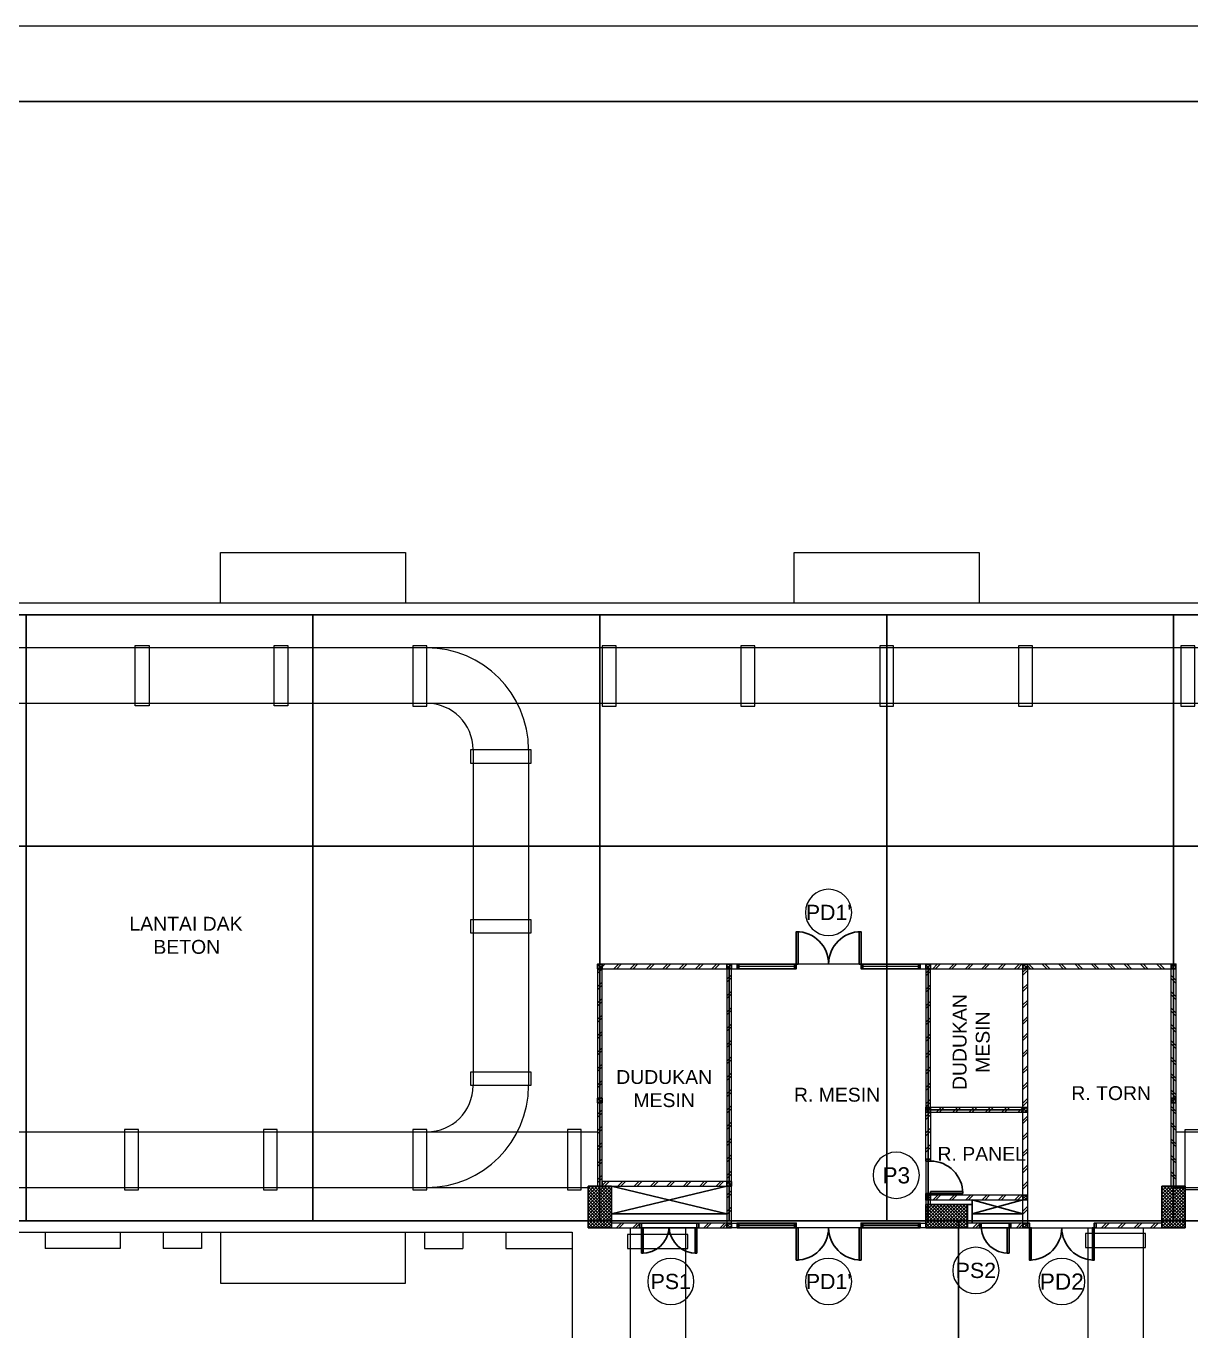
# Model space of a CAD drawing. Header units: millimetres. Extents: x -108 to 351, y -17 to 192.
# Drawn here: x 269.54 to 294.71, y 127.37 to 155.58 of the extents above; entities that cross this region are included whole.
import ezdxf
from ezdxf.enums import TextEntityAlignment as Align

# ---------------------------------------------------------------- set-up
doc = ezdxf.new("R2010")
doc.units = ezdxf.units.MM
for name, color, linetype, lineweight in [('ars', 11, 'Continuous', 0), ('ars @ 1', 11, 'Continuous', 0), ('ATAP', 3, 'Continuous', 20), ('KACA', 151, 'Continuous', 5), ('KOL', 1, 'Continuous', 30), ('KOLOM', 4, 'Continuous', 9), ('KOP', 7, 'Continuous', 20), ('KOP GARIS', 1, 'Continuous', 30), ('lan', 7, 'Continuous', 15), ('NOT', 7, 'Continuous', 20), ('tem', 5, 'Continuous', 20)]:
    doc.layers.add(name, color=color, linetype=linetype, lineweight=lineweight)
doc.layers.add('as', color=1, linetype='Continuous', plot=False)
doc.layers.add('Kusen', color=30, linetype='Continuous')
doc.styles.add('S', font='simplex', dxfattribs={"width": 0.75})
doc.styles.get("Standard").update_dxf_attribs({"font": 'arial.ttf'})
pattern_1 = [(45, (1840.3462, -307.27782), (-0.176776695, 0.176776695), []), (45, (1840.4087, -307.27782), (-0.176776695, 0.176776695), [])]
pattern_2 = [(45, (1871.5087, -300.33545), (-0.176776695, 0.176776695), []), (45, (1871.5712, -300.33545), (-0.176776695, 0.176776695), [])]
pattern_3 = [(135, (341.05225, 93.87989), (-0.1767767, -0.1767767), []), (135, (341.05225, 93.94239), (-0.1767767, -0.1767767), [])]

# ---------------------------------------------------------------- blocks, each defined once
blk = doc.blocks.new("k2'")
at = {"layer": 'ars'}
h = blk.add_hatch(dxfattribs=at)
h.set_pattern_fill('_USER', color=256, scale=0.05, angle=45, double=1, pattern_type=0)
h.set_pattern_definition([(45, (0, -4.95), (-0.03535534, 0.03535534), []), (135, (0, -4.95), (-0.03535534, -0.03535534), [])])
h.paths.add_polyline_path([(-0.25, -0.45), (0.25, -0.45), (0.25, 0.45), (-0.25, 0.45)])
at = {"layer": 'KOL'}
blk.add_lwpolyline([(-0.25, -0.45), (0.25, -0.45), (0.25, 0.45), (-0.25, 0.45)], close=True, dxfattribs=at)
blk = doc.blocks.new('K 10.10')
at = {"layer": 'ars'}
h = blk.add_hatch(dxfattribs=at)
h.set_pattern_fill('_USER', color=256, scale=0.05, angle=45, double=1, pattern_type=0)
h.set_pattern_definition([(45, (0, 0), (-0.035355339, 0.035355339), []), (135, (0, 0), (-0.035355339, -0.035355339), [])])
h.paths.add_polyline_path([(1560.538, 1380.407), (1560.638, 1380.407), (1560.638, 1380.507), (1560.538, 1380.507)])
at = {"layer": 'KOL'}
blk.add_lwpolyline([(1560.538, 1380.407), (1560.638, 1380.407), (1560.638, 1380.507), (1560.538, 1380.507)], close=True, dxfattribs=at)
blk = doc.blocks.new('P-70-DOBLE')
at = {"layer": 'Kusen'}
for points in [[(102.301, -17.94), (102.341, -17.94), (102.341, -18.04), (102.301, -18.04)], [(102.341, -18.04), (102.381, -18.04), (102.381, -18.74), (102.341, -18.74)], [(103.741, -18.04), (103.701, -18.04), (103.701, -18.74), (103.741, -18.74)], [(103.781, -17.94), (103.741, -17.94), (103.741, -18.04), (103.781, -18.04)]]:
    blk.add_lwpolyline(points, close=True, dxfattribs=at)
for centre, start, end in [((102.341, -18.04), 270, 360), ((103.741, -18.04), 180, 270)]:
    blk.add_arc(centre, 0.7, start, end, dxfattribs=at)
blk = doc.blocks.new('KOPA2-TPAK r')
at = {"layer": 'KOP'}
blk.add_lwpolyline([(0, 0), (59.4, 0), (59.4, 42.135), (0, 42.135)], close=True, dxfattribs=at)
at = {"layer": 'KOP GARIS'}
blk.add_lwpolyline([(0.815, 0.815), (58.585, 0.815), (58.585, 41.32), (0.815, 41.32)], close=True, dxfattribs=at)
at = {"layer": 'KOP'}
for p in [(51.864, 6.612), (51.864, 6.212), (51.864, 5.812)]:
    blk.add_attdef('JUDUL', p, '', height=0.25, dxfattribs=at)
for tag, p in [('SKALA', (51.816, 4.913)), ('SKALA', (51.816, 4.602)), ('SKALA', (51.816, 4.312)), ('AR-00', (57.749, 3.195))]:
    blk.add_attdef(tag, text='', height=0.172, dxfattribs=at).set_placement(p, align=Align.MIDDLE_CENTER)
blk = doc.blocks.new('NAV')
blk.add_circle((0, -0.4), 0.4)
at = {"style": 'S', "width": 0.75, "flags": 4}
blk.add_attdef('AV', text='', height=0.3, dxfattribs=at).set_placement((0, -0.4), align=Align.MIDDLE)
blk = doc.blocks.new('P.60')
at = {"layer": 'Kusen'}
for points in [[(1472.835, 997.535), (1472.875, 997.535), (1472.875, 997.435), (1472.835, 997.435)], [(1473.475, 997.535), (1473.515, 997.535), (1473.515, 997.435), (1473.475, 997.435)], [(1472.875, 996.885), (1472.915, 996.885), (1472.915, 997.435), (1472.875, 997.435)]]:
    blk.add_lwpolyline(points, close=True, dxfattribs=at)
blk.add_arc((1472.895, 997.466), 0.581, 268.0266, 356.9943, dxfattribs=at)

msp = doc.modelspace()

# ---------------------------------------------------------------- hatches: boundary and pattern name
at = {"layer": 'ars'}
h = msp.add_hatch(dxfattribs=at)
h.set_pattern_fill('TEMBOK', color=256, scale=0.25, angle=90)
h.set_pattern_definition(pattern_3)
h.paths.add_polyline_path([(294.28958, 135.29737), (291.18444, 135.29737), (291.18444, 135.19737), (294.28958, 135.19737)])
h = msp.add_hatch(dxfattribs=at)
h.set_pattern_fill('TEMBOK', color=256, scale=0.25, angle=90)
h.set_pattern_definition(pattern_3)
h.paths.add_polyline_path([(294.38958, 135.19737), (294.38958, 132.39737), (294.28958, 132.39737), (294.28958, 135.19737)])
h = msp.add_hatch(dxfattribs=at)
h.set_pattern_fill('TEMBOK', color=256, scale=0.25)
h.set_pattern_definition([(45, (281.73442, 86.92237), (-0.1767767, 0.1767767), []), (45, (281.79692, 86.92237), (-0.1767767, 0.1767767), [])])
h.paths.add_polyline_path([(289.08458, 132.09737), (289.08458, 131.07737), (288.98458, 131.07737), (288.98458, 132.09737)])
h = msp.add_hatch(dxfattribs=at)
h.set_pattern_fill('TEMBOK', color=256, scale=0.25)
h.set_pattern_definition([(45, (283.92691, 86.92237), (-0.1767767, 0.1767767), []), (45, (283.98941, 86.92237), (-0.1767767, 0.1767767), [])])
h.paths.add_polyline_path([(291.18458, 132.09737), (291.18458, 130.29737), (291.08458, 130.29737), (291.08458, 132.09737)])
h = msp.add_hatch(dxfattribs=at)
h.set_pattern_fill('TEMBOK', color=256, scale=0.25, angle=90)
h.set_pattern_definition(pattern_3)
h.paths.add_polyline_path([(294.38958, 132.29737), (294.38958, 130.49737), (294.28958, 130.49737), (294.28958, 132.29737)])
h = msp.add_hatch(dxfattribs=at)
h.set_pattern_fill('TEMBOK', color=256, scale=0.25)
h.set_pattern_definition([(45, (282.68958, 86.62237), (-0.1767767, 0.1767767), []), (45, (282.75208, 86.62237), (-0.1767767, 0.1767767), [])])
h.paths.add_polyline_path([(291.08458, 130.29737), (289.08458, 130.29737), (289.08458, 130.19737), (291.08458, 130.19737)])
h = msp.add_hatch(dxfattribs=at)
h.set_pattern_fill('TEMBOK', color=256, scale=0.25)
h.set_pattern_definition([(45, (250.93458, 86.62237), (-0.1767767, 0.1767767), []), (45, (250.99708, 86.62237), (-0.1767767, 0.1767767), [])])
h.paths.add_polyline_path([(291.08458, 129.69737), (291.18458, 129.69737), (291.18458, 130.19737), (291.08458, 130.19737)])
h = msp.add_hatch(dxfattribs=at)
h.set_pattern_fill('TEMBOK', color=256, scale=0.25)
h.set_pattern_definition([(45, (283.68958, 87.22237), (-0.1767767, 0.1767767), []), (45, (283.75208, 87.22237), (-0.1767767, 0.1767767), [])])
h.paths.add_polyline_path([(290.14458, 129.69737), (289.88458, 129.69737), (289.88458, 129.59737), (290.14458, 129.59737)])
h = msp.add_hatch(dxfattribs=at)
h.set_pattern_fill('TEMBOK', color=256, scale=0.25)
h.set_pattern_definition([(45, (284.62958, 87.22237), (-0.1767767, 0.1767767), []), (45, (284.69208, 87.22237), (-0.1767767, 0.1767767), [])])
h.paths.add_polyline_path([(291.08458, 129.69737), (290.82458, 129.69737), (290.82458, 129.59737), (291.08458, 129.59737)])
h = msp.add_hatch(dxfattribs=at)
h.set_pattern_fill('TEMBOK', color=256, scale=0.25)
h.set_pattern_definition([(45, (286.46958, 87.22237), (-0.1767767, 0.1767767), []), (45, (286.53208, 87.22237), (-0.1767767, 0.1767767), [])])
h.paths.add_polyline_path([(294.08958, 129.69737), (292.66458, 129.69737), (292.66458, 129.59737), (294.08958, 129.59737)])
at = {"layer": 'ars @ 1'}
h = msp.add_hatch(dxfattribs=at)
h.set_pattern_fill('TEMBOK', color=256, scale=0.25, style=0, double=1)
h.set_pattern_definition([(45, (1868.5587, -304.03545), (-0.176776695, 0.176776695), []), (45, (1868.6212, -304.03545), (-0.176776695, 0.176776695), [])])
h.paths.add_polyline_path([(281.98958, 135.19738), (281.88958, 135.19738), (281.88958, 132.39737), (281.98958, 132.39737)])
h = msp.add_hatch(dxfattribs=at)
h.set_pattern_fill('TEMBOK', color=256, scale=0.25, style=0, double=1)
h.set_pattern_definition(pattern_2)
h.paths.add_polyline_path([(284.68458, 135.19738), (284.68458, 135.29737), (281.98958, 135.29738), (281.98958, 135.19738)])
h = msp.add_hatch(dxfattribs=at)
h.set_pattern_fill('TEMBOK', color=256, scale=0.25, style=0, double=1)
h.set_pattern_definition([(45, (1871.3537, -300.33545), (-0.176776695, 0.176776695), []), (45, (1871.4162, -300.33545), (-0.176776695, 0.176776695), [])])
h.paths.add_polyline_path([(284.78458, 135.19738), (284.68458, 135.19738), (284.68458, 130.59737), (284.78458, 130.59737)])
h = msp.add_hatch(dxfattribs=at)
h.set_pattern_fill('TEMBOK', color=256, scale=0.25)
h.set_pattern_definition([(45, (1840.2912, -307.27782), (-0.176776695, 0.176776695), []), (45, (1840.3537, -307.27782), (-0.176776695, 0.176776695), [])])
h.paths.add_polyline_path([(289.08458, 135.19737), (288.98458, 135.19737), (288.98458, 132.19737), (289.08458, 132.19737)])
h = msp.add_hatch(dxfattribs=at)
h.set_pattern_fill('TEMBOK', color=256, scale=0.25)
h.set_pattern_definition(pattern_1)
h.paths.add_polyline_path([(289.08458, 135.29737), (289.08458, 135.19737), (291.08458, 135.19737), (291.08458, 135.29737)])
h = msp.add_hatch(dxfattribs=at)
h.set_pattern_fill('TEMBOK', color=256, scale=0.25)
h.set_pattern_definition([(45, (1840.2537, -307.27782), (-0.176776695, 0.176776695), []), (45, (1840.3162, -307.27782), (-0.176776695, 0.176776695), [])])
h.paths.add_polyline_path([(291.08458, 135.19737), (291.18458, 135.19737), (291.18458, 132.19737), (291.08458, 132.19737)])
h = msp.add_hatch(dxfattribs=at)
h.set_pattern_fill('TEMBOK', color=256, scale=0.25, style=0, double=1)
h.set_pattern_definition([(45, (1868.5587, -301.13545), (-0.176776695, 0.176776695), []), (45, (1868.6212, -301.13545), (-0.176776695, 0.176776695), [])])
h.paths.add_polyline_path([(281.98958, 132.29737), (281.88958, 132.29737), (281.88958, 130.49737), (281.98958, 130.49737)])
h = msp.add_hatch(dxfattribs=at)
h.set_pattern_fill('TEMBOK', color=256, scale=0.25)
h.set_pattern_definition(pattern_1)
h.paths.add_polyline_path([(289.08458, 132.19737), (289.08458, 132.09737), (291.08458, 132.09737), (291.08458, 132.19737)])
h = msp.add_hatch(dxfattribs=at)
h.set_pattern_fill('TEMBOK', color=256, scale=0.25, style=0, double=1)
h.set_pattern_definition([(45, (1871.5087, -301.23545), (-0.176776695, 0.176776695), []), (45, (1871.5712, -301.23545), (-0.176776695, 0.176776695), [])])
h.paths.add_polyline_path([(284.68458, 130.49737), (284.68458, 130.59737), (281.98958, 130.59737), (281.98958, 130.49737)])
h = msp.add_hatch(dxfattribs=at)
h.set_pattern_fill('TEMBOK', color=256, scale=0.25)
h.set_pattern_definition([(45, (1835.9912, -309.60494), (-0.176776695, 0.176776695), []), (45, (1836.0537, -309.60494), (-0.176776695, 0.176776695), [])])
h.paths.add_polyline_path([(284.78458, 130.49737), (284.68458, 130.49737), (284.68458, 129.69737), (284.78458, 129.69737)])
h = msp.add_hatch(dxfattribs=at)
h.set_pattern_fill('TEMBOK', color=256, scale=0.25, style=0, double=1)
h.set_pattern_definition(pattern_2)
h.paths.add_polyline_path([(282.79708, 129.59737), (282.79708, 129.69737), (282.18958, 129.69737), (282.18958, 129.59737)])
h = msp.add_hatch(dxfattribs=at)
h.set_pattern_fill('TEMBOK', color=256, scale=0.25, style=0, double=1)
h.set_pattern_definition([(45, (1873.3962, -300.33545), (-0.176776695, 0.176776695), []), (45, (1873.4587, -300.33545), (-0.176776695, 0.176776695), [])])
h.paths.add_polyline_path([(284.68458, 129.59737), (284.68458, 129.69737), (284.07708, 129.69737), (284.07708, 129.59737)])

# ---------------------------------------------------------------- linework, layer by layer
for p, q in [((282.18958, 130.49737), (284.68458, 129.89737)), ((284.68458, 130.49737), (282.18958, 129.89737)), ((291.08458, 130.19737), (289.98458, 129.89737)), ((289.98458, 130.19737), (291.08458, 129.89737)), ((289.98458, 130.09737), (289.98458, 130.19737)), ((282.18958, 129.89737), (284.68458, 129.89737)), ((289.98458, 129.89737), (291.08458, 129.89737)), ((284.03708, 129.69737), (282.83708, 129.69737)), ((283.99708, 129.59737), (282.87708, 129.59737)), ((290.78458, 129.69737), (290.18458, 129.69737)), ((290.74458, 129.59737), (290.18458, 129.59737))]:
    msp.add_line(p, q)
at = {"layer": 'as'}
for p, q in [((250.93958, 142.84737), (325.33958, 142.84737)), ((269.53958, 129.74737), (269.53958, 142.84737)), ((275.73958, 129.74737), (275.73958, 142.84737)), ((281.93958, 129.74737), (281.93958, 142.84737)), ((288.13958, 129.74737), (288.13958, 142.84737)), ((294.33958, 129.74737), (294.33958, 142.84737)), ((250.93958, 137.84737), (325.33958, 137.84737)), ((250.93958, 137.84737), (325.33958, 137.84737)), ((284.73458, 135.24737), (284.73458, 129.74737)), ((289.03458, 135.24737), (289.03458, 129.74737)), ((291.13458, 132.14737), (289.03458, 132.14737)), ((250.93958, 129.74737), (325.33958, 129.74737)), ((289.68958, 99.94737), (289.68958, 129.74737))]:
    msp.add_line(p, q, dxfattribs=at)
at = {"layer": 'ATAP'}
for p, q in [((312.83958, 143.09737), (263.43958, 143.09737)), ((278.19871, 142.13289), (263.38958, 142.13289)), ((294.49811, 142.13289), (278.19871, 142.13289)), ((312.88958, 142.13289), (294.49811, 142.13289)), ((312.88958, 140.93289), (263.38958, 140.93289)), ((279.19871, 139.93289), (279.19871, 132.66865)), ((280.39871, 139.93289), (280.39871, 132.66865)), ((253.43958, 131.66865), (281.88958, 131.66865)), ((294.38958, 131.66865), (322.83958, 131.66865)), ((253.43958, 130.46865), (281.68958, 130.46865)), ((294.38958, 130.46865), (322.83958, 130.46865)), ((250.68958, 129.49737), (281.33958, 129.49737)), ((281.33958, 129.49737), (281.33958, 100.19737)), ((282.59355, 129.58737), (282.59355, 100.10737)), ((283.79355, 129.58737), (283.79355, 100.10737)), ((292.48561, 129.59737), (292.48561, 100.09737)), ((293.68561, 129.59737), (293.68561, 100.09737))]:
    msp.add_line(p, q, dxfattribs=at)
for points in [[(273.73958, 143.09737), (273.73958, 144.19701), (277.73958, 144.19701), (277.73958, 143.09737)], [(286.13958, 143.09737), (286.13958, 144.19701), (290.13958, 144.19701), (290.13958, 143.09737)], [(273.73958, 129.49737), (273.73958, 128.39774), (277.73958, 128.39774), (277.73958, 129.49737)]]:
    msp.add_lwpolyline(points, dxfattribs=at)
for points in [[(272.19871, 142.18289), (272.19871, 140.88289), (271.89871, 140.88289), (271.89871, 142.18289)], [(275.19871, 142.18289), (275.19871, 140.88289), (274.89871, 140.88289), (274.89871, 142.18289)], [(277.89871, 142.1761), (277.89871, 140.8761), (278.19871, 140.8761), (278.19871, 142.1761)], [(281.98958, 142.1761), (281.98958, 140.8761), (282.28958, 140.8761), (282.28958, 142.1761)], [(284.98958, 142.1761), (284.98958, 140.8761), (285.28958, 140.8761), (285.28958, 142.1761)], [(287.98958, 142.1761), (287.98958, 140.8761), (288.28958, 140.8761), (288.28958, 142.1761)], [(290.98958, 142.1761), (290.98958, 140.8761), (291.28958, 140.8761), (291.28958, 142.1761)], [(294.49811, 142.1761), (294.49811, 140.8761), (294.79811, 140.8761), (294.79811, 142.1761)], [(279.14871, 139.93289), (280.44871, 139.93289), (280.44871, 139.63289), (279.14871, 139.63289)], [(279.14871, 136.26327), (280.44871, 136.26327), (280.44871, 135.96327), (279.14871, 135.96327)], [(279.14871, 132.96865), (280.44871, 132.96865), (280.44871, 132.66865), (279.14871, 132.66865)], [(271.96915, 130.41865), (271.96915, 131.71865), (271.66915, 131.71865), (271.66915, 130.41865)], [(274.96915, 130.41865), (274.96915, 131.71865), (274.66915, 131.71865), (274.66915, 130.41865)], [(278.19871, 130.41865), (278.19871, 131.71865), (277.89871, 131.71865), (277.89871, 130.41865)], [(281.53958, 130.41865), (281.53958, 131.71865), (281.23958, 131.71865), (281.23958, 130.41865)], [(294.58958, 130.41865), (294.58958, 131.71865), (294.88958, 131.71865), (294.88958, 130.41865)], [(282.53843, 129.14737), (283.83843, 129.14737), (283.83843, 129.44737), (282.53843, 129.44737)], [(292.43561, 129.16865), (293.73561, 129.16865), (293.73561, 129.46865), (292.43561, 129.46865)]]:
    msp.add_lwpolyline(points, close=True, dxfattribs=at)
for centre, radius, start, end in [((278.19871, 139.93289), 2.2, 0, 90), ((278.19871, 139.93289), 1, 0, 90), ((278.19871, 132.66865), 2.2, 270, 0), ((278.19871, 132.66865), 1, 270, 0)]:
    msp.add_arc(centre, radius, start, end, dxfattribs=at)
at = {"layer": 'KACA'}
for points in [[(284.93458, 135.24987), (286.15458, 135.24987), (286.15458, 135.24487), (284.93458, 135.24487)], [(287.61458, 135.24987), (288.83458, 135.24987), (288.83458, 135.24487), (287.61458, 135.24487)], [(284.93458, 129.64487), (286.15458, 129.64487), (286.15458, 129.64987), (284.93458, 129.64987)], [(287.61458, 129.64487), (288.83458, 129.64487), (288.83458, 129.64987), (287.61458, 129.64987)]]:
    msp.add_lwpolyline(points, close=True, dxfattribs=at)
at = {"layer": 'KOL'}
for p, q in [((289.88458, 130.09737), (289.98458, 130.09737)), ((289.98458, 130.09737), (289.98458, 129.69737))]:
    msp.add_line(p, q, dxfattribs=at)
at = {"layer": 'Kusen'}
for points in [[(284.90458, 135.29737), (284.94458, 135.29737), (284.94458, 135.19737), (284.90458, 135.19737)], [(286.14458, 135.19737), (284.94458, 135.19737), (284.94458, 135.29737), (286.14458, 135.29737)], [(287.62458, 135.19737), (288.82458, 135.19737), (288.82458, 135.29737), (287.62458, 135.29737)], [(288.86458, 135.29737), (288.82458, 135.29737), (288.82458, 135.19737), (288.86458, 135.19737)], [(288.98458, 131.07737), (288.98458, 131.03737), (289.08458, 131.03737), (289.08458, 131.07737)], [(288.98458, 130.33737), (288.98458, 130.29737), (289.08458, 130.29737), (289.08458, 130.33737)], [(289.08458, 130.37737), (289.08458, 130.33737), (289.78458, 130.33737), (289.78458, 130.37737)], [(282.79708, 129.69737), (282.83708, 129.69737), (282.83708, 129.59737), (282.79708, 129.59737)], [(282.83708, 129.04737), (282.87708, 129.04737), (282.87708, 129.59737), (282.83708, 129.59737)], [(284.03708, 129.04737), (283.99708, 129.04737), (283.99708, 129.59737), (284.03708, 129.59737)], [(284.07708, 129.69737), (284.03708, 129.69737), (284.03708, 129.59737), (284.07708, 129.59737)], [(284.90458, 129.59737), (284.94458, 129.59737), (284.94458, 129.69737), (284.90458, 129.69737)], [(286.14458, 129.69737), (284.94458, 129.69737), (284.94458, 129.59738), (286.14458, 129.59738)], [(287.62458, 129.69737), (288.82458, 129.69737), (288.82458, 129.59738), (287.62458, 129.59738)], [(288.86458, 129.59738), (288.82458, 129.59738), (288.82458, 129.69738), (288.86458, 129.69738)]]:
    msp.add_lwpolyline(points, close=True, dxfattribs=at)
for centre, radius, start, end in [((289.08458, 130.33737), 0.7, 0, 90), ((282.85708, 129.62783), 0.5808, 268.026611, 356.994283), ((284.01708, 129.62783), 0.5808, 183.005717, 271.973389)]:
    msp.add_arc(centre, radius, start, end, dxfattribs=at)
at = {"layer": 'lan'}
for p, q in [((287.54458, 135.29737), (286.22458, 135.29737)), ((288.98458, 131.03737), (288.98458, 130.33737)), ((269.95458, 129.49737), (269.95458, 129.14737)), ((271.57458, 129.49737), (271.57458, 129.14737)), ((272.49958, 129.49737), (272.49958, 129.14737)), ((273.32958, 129.49737), (273.32958, 129.14737)), ((278.14958, 129.49737), (278.14958, 129.14737)), ((278.97958, 129.49737), (278.97958, 129.14737)), ((279.90458, 129.49737), (279.90458, 129.14737)), ((287.54458, 129.59737), (286.22458, 129.59737)), ((291.26458, 129.59737), (292.58458, 129.59737)), ((271.57458, 129.14737), (269.95458, 129.14737)), ((273.32958, 129.14737), (272.49958, 129.14737)), ((278.14958, 129.14737), (278.97958, 129.14737)), ((279.90458, 129.14737), (281.33958, 129.14737))]:
    msp.add_line(p, q, dxfattribs=at)
at = {"layer": 'tem'}
for points in [[(281.98958, 135.19738), (281.88958, 135.19738), (281.88958, 132.39737), (281.98958, 132.39737)], [(284.68458, 135.19738), (284.68458, 135.29737), (281.98958, 135.29738), (281.98958, 135.19738)], [(284.78458, 135.19738), (284.68458, 135.19738), (284.68458, 130.59737), (284.78458, 130.59737)], [(284.90458, 135.29738), (284.78458, 135.29738), (284.78458, 135.19737), (284.90458, 135.19737)], [(288.98458, 135.29737), (288.86458, 135.29737), (288.86458, 135.19737), (288.98458, 135.19737)], [(289.08458, 135.19737), (288.98458, 135.19737), (288.98458, 132.19737), (289.08458, 132.19737)], [(289.08458, 135.29737), (289.08458, 135.19737), (291.08458, 135.19737), (291.08458, 135.29737)], [(291.08458, 135.19737), (291.18458, 135.19737), (291.18458, 132.19737), (291.08458, 132.19737)], [(294.28958, 135.29737), (291.18444, 135.29737), (291.18444, 135.19737), (294.28958, 135.19737)], [(294.38958, 135.19737), (294.38958, 132.39737), (294.28958, 132.39737), (294.28958, 135.19737)], [(281.98958, 132.29737), (281.88958, 132.29737), (281.88958, 130.49737), (281.98958, 130.49737)], [(289.08458, 132.09737), (289.08458, 131.07737), (288.98458, 131.07737), (288.98458, 132.09737)], [(289.08458, 132.19737), (289.08458, 132.09737), (291.08458, 132.09737), (291.08458, 132.19737)], [(291.18458, 132.09737), (291.18458, 130.29737), (291.08458, 130.29737), (291.08458, 132.09737)], [(294.38958, 132.29737), (294.38958, 130.49737), (294.28958, 130.49737), (294.28958, 132.29737)], [(284.68458, 130.49737), (284.68458, 130.59737), (281.98958, 130.59737), (281.98958, 130.49737)], [(284.78458, 130.49737), (284.68458, 130.49737), (284.68458, 129.69737), (284.78458, 129.69737)], [(289.08458, 130.19737), (288.98458, 130.19737), (288.98458, 130.09737), (289.08458, 130.09737)], [(291.08458, 130.29737), (289.08458, 130.29737), (289.08458, 130.19737), (291.08458, 130.19737)], [(291.18458, 130.19737), (291.18458, 129.69737), (291.08458, 129.69737), (291.08458, 130.19737)], [(282.79708, 129.59737), (282.79708, 129.69737), (282.18958, 129.69737), (282.18958, 129.59737)], [(284.68458, 129.59737), (284.68458, 129.69737), (284.07708, 129.69737), (284.07708, 129.59737)], [(284.90458, 129.59737), (284.78458, 129.59737), (284.78458, 129.69737), (284.90458, 129.69737)], [(288.98458, 129.59737), (288.86458, 129.59737), (288.86458, 129.69738), (288.98458, 129.69738)], [(290.14458, 129.69737), (289.88458, 129.69737), (289.88458, 129.59737), (290.14458, 129.59737)], [(291.08458, 129.69737), (290.82458, 129.69737), (290.82458, 129.59737), (291.08458, 129.59737)], [(294.08958, 129.69737), (292.66458, 129.69737), (292.66458, 129.59737), (294.08958, 129.59737)]]:
    msp.add_lwpolyline(points, close=True, dxfattribs=at)

# ---------------------------------------------------------------- block references
at = {"layer": 'KOL', "xscale": -1}
for p, rotation in [((281.93958, 130.04737), 180), ((294.33958, 130.04737), 180), ((289.43458, 129.84737), 90)]:
    msp.add_blockref("k2'", p, dxfattribs=dict(at, rotation=rotation))
at = {"layer": 'KOLOM', "extrusion": (0, 0, -1), "zscale": -1}
for p in [(-1842.52792, -1245.20952), (-1849.62292, -1245.20952), (-1851.72292, -1245.20952), (-1854.92792, -1245.20952), (-1854.92792, -1245.20952), (-1854.92792, -1245.20952), (-1842.52792, -1248.10952), (-1854.92792, -1248.10952), (-1849.62292, -1248.30952), (-1851.72292, -1248.30952), (-1849.62292, -1250.20952), (-1851.72292, -1250.20952), (-1851.72292, -1250.80952)]:
    msp.add_blockref('K 10.10', p, dxfattribs=at)
at = {"layer": 'KOLOM', "extrusion": (0, 0, -1), "xscale": -1, "zscale": -1, "rotation": 180}
for p in [(-1845.32292, 1515.70427), (-1845.32292, 1511.00427), (-1845.32292, 1510.10427)]:
    msp.add_blockref('K 10.10', p, dxfattribs=at)
at = {"layer": 'KOP', "xscale": 2, "yscale": 2, "zscale": 2}
msp.add_blockref('KOPA2-TPAK r', (232.63958, 71.30529), dxfattribs=at)
at = {"layer": 'Kusen', "xscale": -1}
msp.add_blockref('P.60', (1763.65936, -867.83799), dxfattribs=at)
at = {"layer": 'lan', "color": 2, "xscale": -1, "rotation": 180}
msp.add_blockref('P-70-DOBLE', (183.84381, 117.25746), dxfattribs=at)
at = {"layer": 'lan', "color": 2}
for p in [(183.84381, 147.63729), (188.88381, 147.63729)]:
    msp.add_blockref('P-70-DOBLE', p, dxfattribs=at)
at = {"layer": 'NOT'}
ref = msp.add_blockref('NAV', (286.88458, 135.91365), dxfattribs=dict(at, xscale=-1.25, yscale=1.25, zscale=1.25, rotation=180))
ref.add_attrib('AV', "PD1'", dxfattribs={"layer": '0', "height": 0.33, "flags": 4}).set_placement((286.88458, 136.41365), align=Align.MIDDLE)
ref = msp.add_blockref('NAV', (288.34703, 130.22986), dxfattribs=dict(at, xscale=-1.25, yscale=1.25, zscale=1.25, rotation=180))
ref.add_attrib('AV', 'P3', dxfattribs={"layer": '0', "height": 0.35, "flags": 4}).set_placement((288.34703, 130.72986), align=Align.MIDDLE)
ref = msp.add_blockref('NAV', (283.47386, 127.93487), dxfattribs=dict(at, xscale=-1.25, yscale=1.25, zscale=1.25, rotation=180))
ref.add_attrib('AV', 'PS1', dxfattribs={"layer": '0', "height": 0.33, "flags": 4}).set_placement((283.47386, 128.43487), align=Align.MIDDLE)
ref = msp.add_blockref('NAV', (286.88458, 127.93487), dxfattribs=dict(at, xscale=-1.25, yscale=1.25, zscale=1.25, rotation=180))
ref.add_attrib('AV', "PD1'", dxfattribs={"layer": '0', "height": 0.33, "flags": 4}).set_placement((286.88458, 128.43487), align=Align.MIDDLE)
ref = msp.add_blockref('NAV', (290.06765, 128.17473), dxfattribs=dict(at, xscale=-1.25, yscale=1.25, zscale=1.25, rotation=180))
ref.add_attrib('AV', 'PS2', dxfattribs={"layer": '0', "height": 0.33, "flags": 4}).set_placement((290.06765, 128.67473), align=Align.MIDDLE)
ref = msp.add_blockref('NAV', (291.92458, 127.93487), dxfattribs=dict(at, xscale=-1.25, yscale=1.25, zscale=1.25, rotation=180))
ref.add_attrib('AV', 'PD2', dxfattribs={"layer": '0', "height": 0.35, "flags": 4}).set_placement((291.92458, 128.43487), align=Align.MIDDLE)

# ---------------------------------------------------------------- texts
at = {"layer": 'NOT', "char_height": 0.3}
for s, width, insert, attachment_point in [('\\pi0.12391;LANTAI DAK \\P\\pi0.64154;BETON', 2.6617262, (271.6487, 136.31868), 1), ('\\pi0.083832;DUDUKAN \\P\\pi0.45576;MESIN', 2.1733257, (282.20994, 133.00506), 1), ('\\pi0.43311;R. MESIN', 2.6617262, (285.70184, 132.31825), 7), ('\\pi0.5031;R. TORN', 2.6617262, (291.62649, 132.65702), 1), ('\\pi0.39986;R. PANEL', 2.6617262, (288.83811, 131.04468), 7)]:
    msp.add_mtext_dynamic_manual_height_columns(s, width=width, gutter_width=1, heights=[0], dxfattribs=dict(at, insert=insert, attachment_point=attachment_point))
at = {"layer": 'NOT', "insert": (289.56535, 132.49011), "char_height": 0.3, "attachment_point": 1, "rotation": 90}
msp.add_mtext_dynamic_manual_height_columns('\\pi0.083832;DUDUKAN \\P\\pi0.45576;MESIN', width=2.1733257, gutter_width=1, heights=[0], dxfattribs=at)

doc.saveas('drawing.dxf')
